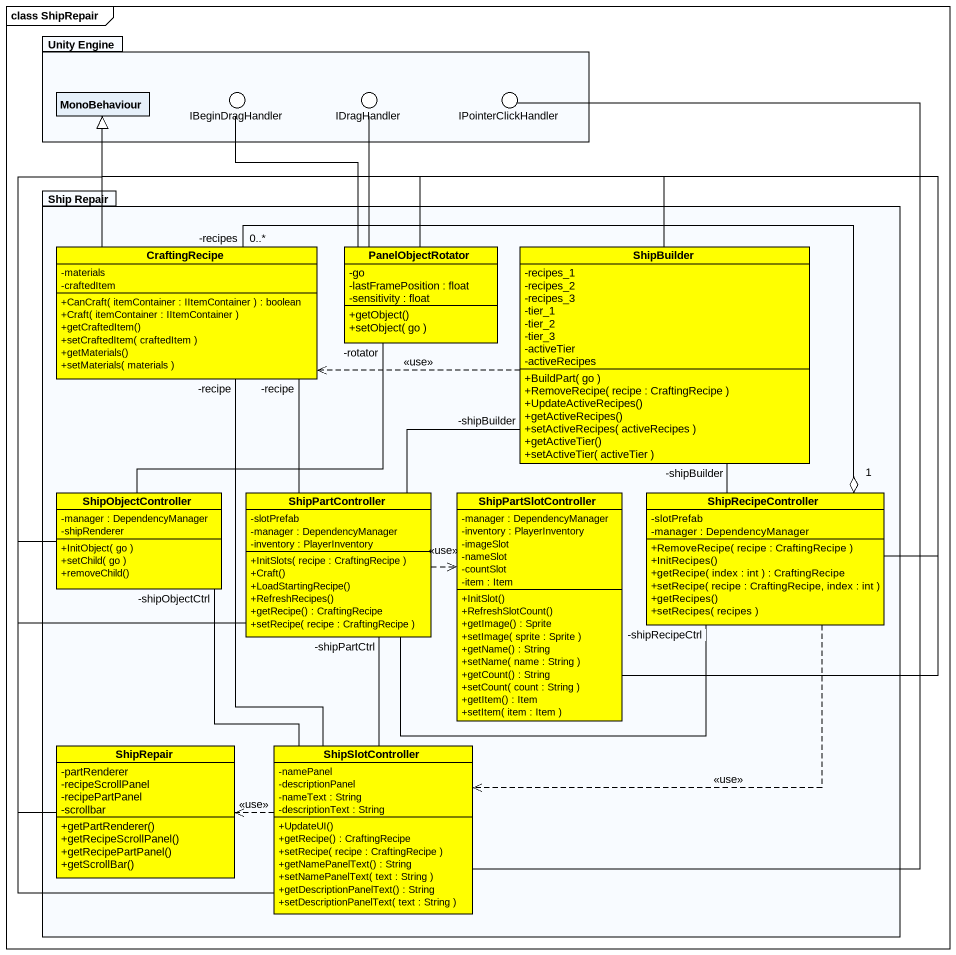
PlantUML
@startuml
mainframe class ShipRepair
allowmixing
hide circle
hide empty members
skinparam classAttributeIconSize 0
package "Unity Engine" as Unity_Engine {
  class MonoBehaviour
}
() IBeginDragHandler
() IDragHandler
() IPointerClickHandler
package "Ship Repair" as Ship_Repair {
  class CraftingRecipe #FFFF00 {
    -materials
    -craftedItem
    +CanCraft( itemContainer : IItemContainer ) : boolean
    +Craft( itemContainer : IItemContainer )
    +getCraftedItem()
    +setCraftedItem( craftedItem )
    +getMaterials()
    +setMaterials( materials )
  }
  class PanelObjectRotator #FFFF00 {
    -go
    -lastFramePosition : float
    -sensitivity : float
    +getObject()
    +setObject( go )
  }
  class ShipBuilder #FFFF00 {
    -recipes_1
    -recipes_2
    -recipes_3
    -tier_1
    -tier_2
    -tier_3
    -activeTier
    -activeRecipes
    +BuildPart( go )
    +RemoveRecipe( recipe : CraftingRecipe )
    +UpdateActiveRecipes()
    +getActiveRecipes()
    +setActiveRecipes( activeRecipes )
    +getActiveTier()
    +setActiveTier( activeTier )
  }
  class ShipObjectController #FFFF00 {
    -manager : DependencyManager
    -shipRenderer
    +InitObject( go )
    +setChild( go )
    +removeChild()
  }
  class ShipPartController #FFFF00 {
    -slotPrefab
    -manager : DependencyManager
    -inventory : PlayerInventory
    +InitSlots( recipe : CraftingRecipe )
    +Craft()
    +LoadStartingRecipe()
    +RefreshRecipes()
    +getRecipe() : CraftingRecipe
    +setRecipe( recipe : CraftingRecipe )
  }
  class ShipPartSlotController #FFFF00 {
    -manager : DependencyManager
    -inventory : PlayerInventory
    -imageSlot
    -nameSlot
    -countSlot
    -item : Item
    +InitSlot()
    +RefreshSlotCount()
    +getImage() : Sprite
    +setImage( sprite : Sprite )
    +getName() : String
    +setName( name : String )
    +getCount() : String
    +setCount( count : String )
    +getItem() : Item
    +setItem( item : Item )
  }
  class ShipRecipeController #FFFF00 {
    -slotPrefab
    -manager : DependencyManager
    +RemoveRecipe( recipe : CraftingRecipe )
    +InitRecipes()
    +getRecipe( index : int ) : CraftingRecipe
    +setRecipe( recipe : CraftingRecipe, index : int )
    +getRecipes()
    +setRecipes( recipes )
  }
  class ShipRepair #FFFF00 {
    -partRenderer
    -recipeScrollPanel
    -recipePartPanel
    -scrollbar
    +getPartRenderer()
    +getRecipeScrollPanel()
    +getRecipePartPanel()
    +getScrollBar()
  }
  class ShipSlotController #FFFF00 {
    -namePanel
    -descriptionPanel
    -nameText : String
    -descriptionText : String
    +UpdateUI()
    +getRecipe() : CraftingRecipe
    +setRecipe( recipe : CraftingRecipe )
    +getNamePanelText() : String
    +setNamePanelText( text : String )
    +getDescriptionPanelText() : String
    +setDescriptionPanelText( text : String )
  }
}
Unity_Engine -left- IBeginDragHandler
Unity_Engine -right- IDragHandler
Unity_Engine -right- IPointerClickHandler
CraftingRecipe -up-|> MonoBehaviour
PanelObjectRotator -left-|> MonoBehaviour
PanelObjectRotator -up- IBeginDragHandler
PanelObjectRotator -up- IDragHandler
ShipBuilder -left-|> MonoBehaviour
ShipBuilder .left.> CraftingRecipe : <<use>>
ShipObjectController -up-|> MonoBehaviour
ShipObjectController -up- "-rotator" PanelObjectRotator
ShipPartController -up-|> MonoBehaviour
ShipPartController -up- "-recipe" CraftingRecipe
ShipPartController -up- "-shipBuilder" ShipBuilder
ShipPartController .right.> ShipPartSlotController : <<use>>
ShipPartController -right- "-shipRecipeCtrl" ShipRecipeController
ShipPartSlotController -up-|> MonoBehaviour
ShipRecipeController -up-|> MonoBehaviour
ShipRecipeController "1" o-left- "-recipes\n0..*" CraftingRecipe
ShipRecipeController -up- "-shipBuilder" ShipBuilder
ShipRecipeController ..> ShipSlotController : <<use>>
ShipRepair -up-|> MonoBehaviour
ShipSlotController -up-|> MonoBehaviour
ShipSlotController -up- IPointerClickHandler
ShipSlotController -up- "-recipe" CraftingRecipe
ShipSlotController -up- "-shipObjectCtrl" ShipObjectController
ShipSlotController -up- "-shipPartCtrl" ShipPartController
ShipSlotController .left.> ShipRepair : <<use>>
@enduml
